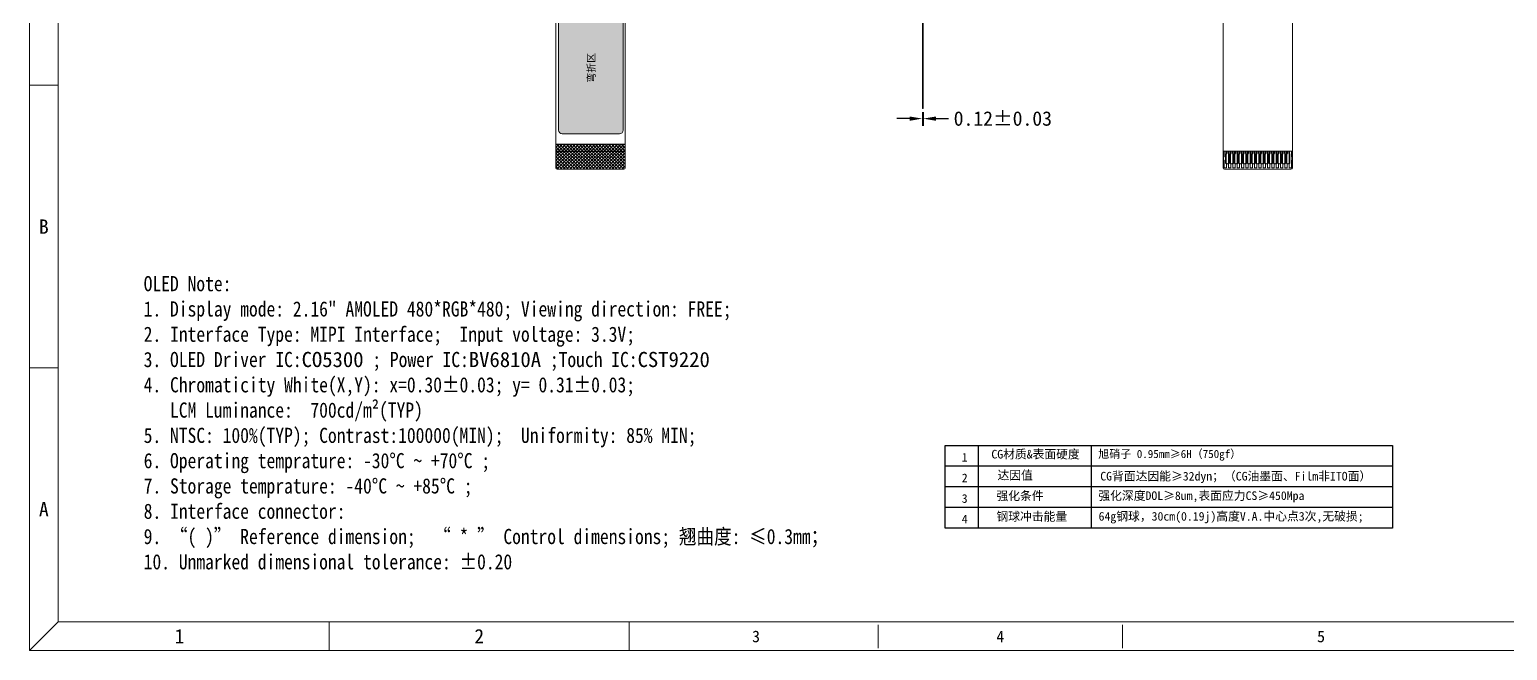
# Model space of a CAD drawing. Header units: millimetres. Extents: x 1773 to 2105, y 395 to 649.
# Drawn here: x 1773 to 1977.6, y 394.8 to 480.8 of the extents above; entities that cross this region are included whole.
import ezdxf
from ezdxf.enums import TextEntityAlignment as Align

# ---------------------------------------------------------------- set-up
doc = ezdxf.new("R2010")
doc.units = ezdxf.units.MM
for name, color, linetype in [('dim', 3, 'Continuous'), ('DIM（标注）', 3, 'Continuous'), ('DST', 253, 'Continuous'), ('TK', 7, 'Continuous')]:
    doc.layers.add(name, color=color, linetype=linetype)
doc.layers.add('FPC', color=40, linetype='Continuous', lineweight=20)
doc.styles.add('CCN-Z', font='', dxfattribs={"width": 0.85})
doc.styles.add('宋体', font='')
doc.styles.add('常规', font='')
doc.styles.get('CCN-Z').set_extended_font_data('NSimSun')
doc.styles.get('宋体').set_extended_font_data('SimSun')
doc.styles.get('常规').set_extended_font_data('SimSun')
doc.dimstyles.new('Z0.8', dxfattribs={"dimscale": 0.8, "dimtxt": 2.5, "dimasz": 2.2, "dimexe": 1.25, "dimexo": 0.625, "dimtad": 0, "dimdsep": 46, "dimtxsty": '宋体', "dimcen": 2.5, "dimadec": 0, "dimazin": 0, "dimtfac": 1, "dimtmove": 0, "dimatfit": 3, "dimfxl": 1, "dimlwd": 25, "dimlwe": 25, "dimarcsym": 0})

# ---------------------------------------------------------------- blocks, each defined once
blk = doc.blocks.new('*D11')
at = {"layer": 'Defpoints', "color": 0, "ltscale": 0.1}
for p in [(1896.61, 469.85), (1896.73, 469.85), (1896.73, 468.46)]:
    blk.add_point(p, dxfattribs=at)
at = {"layer": 'DST', "color": 3, "linetype": 'ByBlock', "lineweight": 25, "ltscale": 0.1}
for p, q in [((1896.61, 469.35), (1896.61, 467.46)), ((1896.73, 469.35), (1896.73, 467.46)), ((1894.85, 468.46), (1893.09, 468.46)), ((1896.61, 468.46), (1896.73, 468.46)), ((1898.49, 468.46), (1900.25, 468.46))]:
    blk.add_line(p, q, dxfattribs=at)
at = {"layer": 'DST', "color": 3, "ltscale": 0.1}
for points in [[(1894.85, 468.75), (1894.85, 468.16), (1896.61, 468.46)], [(1898.49, 468.75), (1898.49, 468.16), (1896.73, 468.46)]]:
    blk.add_solid(points, dxfattribs=at)
at = {"layer": 'DST', "color": 4, "ltscale": 0.1, "insert": (1907.75, 468.46), "char_height": 2, "attachment_point": 5, "style": '宋体'}
blk.add_mtext('0.12%%P0.03', dxfattribs=at)
blk = doc.blocks.new('er3333')
at = {"ltscale": 0.01}
h = blk.add_hatch(dxfattribs=at)
h.set_pattern_fill('ANSI37', color=0, scale=0.1, style=0)
h.set_pattern_definition([(135, (3107.88084, -193.00756), (0.2245064, 0.2245064), []), (45, (3107.88084, -193.00756), (0.2245064, -0.2245064), [])])
h.paths.add_polyline_path([(1647.95, 478.85), (1647.95, 482.15, -0.414214), (1648.15, 482.35), (1657.35, 482.35, -0.414214), (1657.55, 482.15), (1657.55, 478.85)])
h = blk.add_hatch(dxfattribs=at)
h.set_pattern_fill('ANSI37', color=0, scale=0.1, style=0)
h.set_pattern_definition([(225, (3107.88084, 1131.0681), (0.2245064, -0.2245064), []), (315, (3107.88084, 1131.0681), (0.2245064, 0.2245064), [])])
h.paths.add_polyline_path([(1647.95, 459.21), (1647.95, 455.91, 0.414214), (1648.15, 455.71), (1657.35, 455.71, 0.414214), (1657.55, 455.91), (1657.55, 459.21)])
at = {"layer": 'FPC', "linetype": 'Continuous'}
h = blk.add_hatch(dxfattribs=at)
h.set_pattern_fill('ANSI36', color=256, style=0)
h.set_pattern_definition([(45, (1097.13404, 398.60919), (0.06629126, 0.243067956), [0.3125, -0.0625, 0, -0.0625])])
h.paths.add_polyline_path([(1657.26, 476.42, 0.414214), (1656.76, 476.92), (1648.83, 476.92, 0.414214), (1648.33, 476.42), (1648.33, 461.12, 0.407363), (1648.82, 460.62), (1656.76, 460.62, 0.414214), (1657.26, 461.12)])
h.paths.add_polyline_path([(1652.09, 467.47), (1652.09, 472.02), (1653.89, 472.02), (1653.89, 467.47)], flags=24)
at = {"color": 0, "ltscale": 0.01}
for p, q in [((1647.95, 478.85), (1657.55, 478.85)), ((1647.95, 459.21), (1657.55, 459.21))]:
    blk.add_line(p, q, dxfattribs=at)
at = {"layer": 'dim', "color": 0, "ltscale": 0.01, "const_width": 0.2}
for points in [[(1657.55, 479.85), (1647.95, 479.85)], [(1657.55, 458.21), (1647.95, 458.21)]]:
    blk.add_lwpolyline(points, dxfattribs=at)
at = {"layer": 'FPC'}
for p, q in [((1647.95, 482.15), (1647.95, 477.41)), ((1657.35, 482.35), (1648.15, 482.35)), ((1657.55, 477.41), (1657.55, 482.15)), ((1647.95, 460.65), (1647.95, 455.91)), ((1657.55, 455.91), (1657.55, 460.65)), ((1648.15, 455.71), (1657.35, 455.71))]:
    blk.add_line(p, q, dxfattribs=at)
at = {"layer": 'FPC', "linetype": 'Continuous'}
for p, q in [((1647.95, 460.65), (1647.95, 477.41)), ((1656.76, 476.92), (1648.83, 476.92)), ((1651.46, 476.91), (1654.29, 476.91)), ((1657.55, 477.41), (1657.55, 460.65)), ((1648.33, 476.42), (1648.33, 461.12)), ((1657.26, 476.42), (1657.26, 461.06)), ((1647.95, 460.65), (1647.95, 467.7)), ((1656.76, 460.62), (1648.82, 460.62)), ((1657.55, 460.65), (1657.55, 460.65))]:
    blk.add_line(p, q, dxfattribs=at)
at = {"layer": 'FPC'}
for centre, start, end in [((1648.15, 482.15), 90, 180), ((1657.35, 482.15), 0, 90), ((1648.15, 455.91), 180, 270), ((1657.35, 455.91), 270, 360)]:
    blk.add_arc(centre, 0.2, start, end, dxfattribs=at)
at = {"layer": 'FPC', "linetype": 'Continuous'}
for centre, start, end in [((1648.83, 476.42), 90, 180), ((1656.76, 476.42), 0, 90), ((1648.83, 461.12), 180, 270), ((1656.76, 461.12), 270, 0)]:
    blk.add_arc(centre, 0.5, start, end, dxfattribs=at)
at = {"color": 0, "insert": (1652.34, 467.72), "char_height": 1, "width": 7.667, "attachment_point": 1, "rotation": 90}
blk.add_mtext('{\\fSimSun|b0|i0|c134|p2;\\C1;弯折区}', dxfattribs=at)

msp = doc.modelspace()

# ---------------------------------------------------------------- linework, layer by layer
at = {"lineweight": 0}
for p, q in [((1776.975, 473.071), (1773.023, 473.071)), ((1776.975, 433.944), (1773.023, 433.944)), ((1776.975, 398.77), (1773.023, 394.818)), ((1814.52, 398.77), (1814.52, 394.818)), ((1856.018, 398.77), (1856.018, 394.818)), ((1890.499, 398.359), (1890.499, 395.137)), ((1924.326, 398.359), (1924.326, 395.137))]:
    msp.add_line(p, q, dxfattribs=at)
for points in [[(1773.023, 629.576), (2105.004, 629.576), (2105.004, 394.818), (1773.023, 394.818)], [(1776.975, 625.624), (2101.052, 625.624), (2101.052, 398.77), (1776.975, 398.77)]]:
    msp.add_lwpolyline(points, close=True, dxfattribs=at)
at = {"layer": 'DIM（标注）', "color": 3, "linetype": 'ByBlock'}
for points in [[(1899.763, 411.76), (1899.763, 423.183), (1961.685, 423.183), (1961.685, 411.76)], [(1904.343, 423.183), (1904.343, 411.76)]]:
    msp.add_lwpolyline(points, dxfattribs=at)
at = {"layer": 'DIM（标注）', "color": 3, "linetype": 'ByBlock', "flags": 128}
for points in [[(1919.979, 423.183), (1919.979, 411.76)], [(1961.685, 420.327), (1899.763, 420.327)], [(1961.685, 417.472), (1899.763, 417.472)], [(1961.685, 414.616), (1899.763, 414.616)], [(1961.685, 411.76), (1899.763, 411.76)]]:
    msp.add_lwpolyline(points, dxfattribs=at)
at = {"layer": 'FPC'}
for p, q in [((1896.613, 512.563), (1896.613, 469.851)), ((1896.733, 512.563), (1896.733, 469.851)), ((1896.733, 469.851), (1896.613, 469.851)), ((1938.24, 461.64), (1938.24, 466.386)), ((1947.84, 466.386), (1947.84, 461.64)), ((1938.24, 463.94), (1947.84, 463.94)), ((1947.64, 461.44), (1938.44, 461.44))]:
    msp.add_line(p, q, dxfattribs=at)
at = {"layer": 'FPC', "linetype": 'Continuous'}
for p, q in [((1938.24, 483.143), (1938.24, 466.386)), ((1947.84, 483.143), (1947.84, 466.386))]:
    msp.add_line(p, q, dxfattribs=at)
at = {"layer": 'FPC'}
for points in [[(1938.39, 463.94), (1938.39, 463.19), (1938.306, 463.19), (1938.306, 462.69), (1938.38, 462.69), (1938.38, 461.64), (1938.7, 461.64), (1938.7, 462.19), (1938.59, 462.29), (1938.59, 463.54), (1938.64, 463.69), (1938.64, 463.94)], [(1938.94, 463.94), (1938.94, 463.69), (1939, 463.54), (1939, 462.29), (1938.89, 462.19), (1938.79, 462.19), (1938.68, 462.29), (1938.68, 463.54), (1938.74, 463.69), (1938.74, 463.94)], [(1939.24, 463.94), (1939.24, 463.69), (1939.19, 463.54), (1939.19, 462.29), (1939.3, 462.19), (1939.3, 461.64), (1938.98, 461.64), (1938.98, 462.19), (1939.09, 462.29), (1939.09, 463.54), (1939.04, 463.69), (1939.04, 463.94)], [(1939.54, 463.94), (1939.54, 463.69), (1939.6, 463.54), (1939.6, 462.29), (1939.49, 462.19), (1939.39, 462.19), (1939.28, 462.29), (1939.28, 463.54), (1939.34, 463.69), (1939.34, 463.94)], [(1939.84, 463.94), (1939.84, 463.69), (1939.79, 463.54), (1939.79, 462.29), (1939.9, 462.19), (1939.9, 461.64), (1939.58, 461.64), (1939.58, 462.19), (1939.69, 462.29), (1939.69, 463.54), (1939.64, 463.69), (1939.64, 463.94)], [(1940.14, 463.94), (1940.14, 463.69), (1940.2, 463.54), (1940.2, 462.29), (1940.09, 462.19), (1939.99, 462.19), (1939.88, 462.29), (1939.88, 463.54), (1939.94, 463.69), (1939.94, 463.94)], [(1940.44, 463.94), (1940.44, 463.69), (1940.39, 463.54), (1940.39, 462.29), (1940.5, 462.19), (1940.5, 461.64), (1940.18, 461.64), (1940.18, 462.19), (1940.29, 462.29), (1940.29, 463.54), (1940.24, 463.69), (1940.24, 463.94)], [(1940.8, 463.54), (1940.8, 462.29), (1940.69, 462.19), (1940.59, 462.19), (1940.48, 462.29), (1940.48, 463.54), (1940.54, 463.69), (1940.54, 463.94)], [(1940.8, 463.539), (1940.74, 463.69), (1940.74, 463.94)], [(1941.04, 463.94), (1941.04, 463.69), (1940.99, 463.54), (1940.99, 462.29), (1941.1, 462.19), (1941.1, 461.64), (1940.78, 461.64), (1940.78, 462.19), (1940.89, 462.29), (1940.89, 463.54), (1940.84, 463.69), (1940.84, 463.94)], [(1941.34, 463.94), (1941.34, 463.69), (1941.4, 463.54), (1941.4, 462.29), (1941.29, 462.19), (1941.19, 462.19), (1941.08, 462.29), (1941.08, 463.54), (1941.14, 463.69), (1941.14, 463.94)], [(1941.64, 463.94), (1941.64, 463.69), (1941.59, 463.54), (1941.59, 462.29), (1941.7, 462.19), (1941.7, 461.64), (1941.38, 461.64), (1941.38, 462.19), (1941.49, 462.29), (1941.49, 463.54), (1941.44, 463.69), (1941.44, 463.94)], [(1941.94, 463.94), (1941.94, 463.69), (1942, 463.54), (1942, 462.29), (1941.89, 462.19), (1941.79, 462.19), (1941.68, 462.29), (1941.68, 463.54), (1941.74, 463.69), (1941.74, 463.94)], [(1942.24, 463.94), (1942.24, 463.69), (1942.19, 463.54), (1942.19, 462.29), (1942.3, 462.19), (1942.3, 461.64), (1941.98, 461.64), (1941.98, 462.19), (1942.09, 462.29), (1942.09, 463.54), (1942.04, 463.69), (1942.04, 463.94)], [(1942.54, 463.94), (1942.54, 463.69), (1942.6, 463.54), (1942.6, 462.29), (1942.49, 462.19), (1942.39, 462.19), (1942.28, 462.29), (1942.28, 463.54), (1942.34, 463.69), (1942.34, 463.94)], [(1942.84, 463.94), (1942.84, 463.69), (1942.79, 463.54), (1942.79, 462.29), (1942.9, 462.19), (1942.9, 461.64), (1942.58, 461.64), (1942.58, 462.19), (1942.69, 462.29), (1942.69, 463.54), (1942.64, 463.69), (1942.64, 463.94)], [(1943.14, 463.94), (1943.14, 463.69), (1943.2, 463.54), (1943.2, 462.29), (1943.09, 462.19), (1942.99, 462.19), (1942.88, 462.29), (1942.88, 463.54), (1942.94, 463.69), (1942.94, 463.94)], [(1943.44, 463.94), (1943.44, 463.69), (1943.39, 463.54), (1943.39, 462.29), (1943.5, 462.19), (1943.5, 461.64), (1943.18, 461.64), (1943.18, 462.19), (1943.29, 462.29), (1943.29, 463.54), (1943.24, 463.69), (1943.24, 463.94)], [(1943.74, 463.94), (1943.74, 463.69), (1943.8, 463.54), (1943.8, 462.29), (1943.69, 462.19), (1943.59, 462.19), (1943.48, 462.29), (1943.48, 463.54), (1943.54, 463.69), (1943.54, 463.94)], [(1944.04, 463.94), (1944.04, 463.69), (1943.99, 463.54), (1943.99, 462.29), (1944.1, 462.19), (1944.1, 461.64), (1943.78, 461.64), (1943.78, 462.19), (1943.89, 462.29), (1943.89, 463.54), (1943.84, 463.69), (1943.84, 463.94)], [(1944.34, 463.94), (1944.34, 463.69), (1944.4, 463.54), (1944.4, 462.29), (1944.29, 462.19), (1944.19, 462.19), (1944.08, 462.29), (1944.08, 463.54), (1944.14, 463.69), (1944.14, 463.94)], [(1944.64, 463.94), (1944.64, 463.69), (1944.59, 463.54), (1944.59, 462.29), (1944.7, 462.19), (1944.7, 461.64), (1944.38, 461.64), (1944.38, 462.19), (1944.49, 462.29), (1944.49, 463.54), (1944.44, 463.69), (1944.44, 463.94)], [(1944.94, 463.94), (1944.94, 463.69), (1945, 463.54), (1945, 462.29), (1944.89, 462.19), (1944.79, 462.19), (1944.68, 462.29), (1944.68, 463.54), (1944.74, 463.69), (1944.74, 463.94)], [(1945.24, 463.94), (1945.24, 463.69), (1945.19, 463.54), (1945.19, 462.29), (1945.3, 462.19), (1945.3, 461.64), (1944.98, 461.64), (1944.98, 462.19), (1945.09, 462.29), (1945.09, 463.54), (1945.04, 463.69), (1945.04, 463.94)], [(1945.54, 463.94), (1945.54, 463.69), (1945.6, 463.54), (1945.6, 462.29), (1945.49, 462.19), (1945.39, 462.19), (1945.28, 462.29), (1945.28, 463.54), (1945.34, 463.69), (1945.34, 463.94)], [(1945.84, 463.94), (1945.84, 463.69), (1945.79, 463.54), (1945.79, 462.29), (1945.9, 462.19), (1945.9, 461.64), (1945.58, 461.64), (1945.58, 462.19), (1945.69, 462.29), (1945.69, 463.54), (1945.64, 463.69), (1945.64, 463.94)], [(1946.14, 463.94), (1946.14, 463.69), (1946.2, 463.54), (1946.2, 462.29), (1946.09, 462.19), (1945.99, 462.19), (1945.88, 462.29), (1945.88, 463.54), (1945.94, 463.69), (1945.94, 463.94)], [(1946.44, 463.94), (1946.44, 463.69), (1946.39, 463.54), (1946.39, 462.29), (1946.5, 462.19), (1946.5, 461.64), (1946.18, 461.64), (1946.18, 462.19), (1946.29, 462.29), (1946.29, 463.54), (1946.24, 463.69), (1946.24, 463.94)], [(1946.74, 463.94), (1946.74, 463.69), (1946.8, 463.54), (1946.8, 462.29), (1946.69, 462.19), (1946.59, 462.19), (1946.48, 462.29), (1946.48, 463.54), (1946.54, 463.69), (1946.54, 463.94)], [(1947.04, 463.94), (1947.04, 463.69), (1946.99, 463.54), (1946.99, 462.29), (1947.1, 462.19), (1947.1, 461.64), (1946.78, 461.64), (1946.78, 462.19), (1946.89, 462.29), (1946.89, 463.54), (1946.84, 463.69), (1946.84, 463.94)], [(1947.34, 463.94), (1947.34, 463.69), (1947.4, 463.54), (1947.4, 462.29), (1947.29, 462.19), (1947.19, 462.19), (1947.08, 462.29), (1947.08, 463.54), (1947.14, 463.69), (1947.14, 463.94)], [(1947.69, 463.94), (1947.69, 463.19), (1947.773, 463.19), (1947.773, 462.69), (1947.7, 462.69), (1947.7, 461.64), (1947.38, 461.64), (1947.38, 462.19), (1947.49, 462.29), (1947.49, 463.54), (1947.44, 463.69), (1947.44, 463.94)], [(1940.19, 461.64), (1940.5, 461.64)], [(1940.79, 461.64), (1941.09, 461.64)], [(1941.39, 461.64), (1941.69, 461.64)], [(1941.99, 461.64), (1942.29, 461.64)], [(1942.59, 461.64), (1942.89, 461.64)], [(1943.19, 461.64), (1943.49, 461.64)], [(1943.79, 461.64), (1944.1, 461.64)], [(1944.39, 461.64), (1944.69, 461.64)], [(1944.99, 461.64), (1945.29, 461.64)], [(1945.59, 461.64), (1945.89, 461.64)], [(1946.18, 461.64), (1946.49, 461.64)], [(1946.79, 461.64), (1947.1, 461.64)]]:
    msp.add_lwpolyline(points, dxfattribs=at)
for centre, start, end in [((1938.44, 461.64), 180, 270), ((1947.64, 461.64), 270, 0)]:
    msp.add_arc(centre, 0.2, start, end, dxfattribs=at)

# ---------------------------------------------------------------- block references
msp.add_blockref('er3333', (197.936, 5.734), dxfattribs=at)

# ---------------------------------------------------------------- texts
at = {"lineweight": 0}
for tag, text, height, p in [('B', 'B', 1.976, (1774.999, 453.508)), ('A', 'A', 1.976, (1774.999, 414.381)), ('1', '1', 1.976, (1793.771, 396.794)), ('2', '2', 1.976, (1835.269, 396.794)), ('3', '3', 1.611, (1873.586, 396.748)), ('4', '4', 1.611, (1907.412, 396.748)), ('5', '5', 1.611, (1951.803, 396.748))]:
    msp.add_attdef(tag, text=text, height=height, dxfattribs=at).set_placement(p, align=Align.MIDDLE)
at = {"layer": 'DIM（标注）', "color": 3, "linetype": 'ByBlock', "ltscale": 0.05, "attachment_point": 1}
for s, insert, char_height, width, style in [('1', (1902.063, 422.166), 1.197, 5.09882, '常规'), ('{\\C4;CG材质&表面硬度}', (1906.165, 422.593), 1.19657, 13.93043, '常规'), ('{\\C1;旭硝子\\C4; 0.95mm}≥6H{\\C4;（750gf）}', (1920.966, 422.584), 1.1173, 39.70818, '宋体'), ('达因值', (1907.006, 419.678), 1.1966, 11.24841, '常规'), ('CG背面达因能≥32dyn；（CG油墨面、Film非ITO面）', (1921.244, 419.546), 1.19657, 44.87739, '常规'), ('2', (1902.063, 419.31), 1.197, 5.09882, '常规'), ('3', (1902.063, 416.454), 1.197, 5.09882, '常规'), ('{\\C4;强化条件}', (1906.872, 416.822), 1.1966, 11.24841, '常规'), ('强化深度DOL≥8um,表面应力CS≥450Mpa', (1920.974, 416.848), 1.19657, 74.82633, '常规'), ('4', (1902.063, 413.598), 1.197, 5.09882, '常规'), ('{\\C4;钢球冲击能量}', (1906.872, 413.966), 1.19657, 11.24841, '常规'), ('{\\C4;64g钢球，30cm(0.19j)高度V.A.中心点3次,无破损;}', (1921.012, 413.99), 1.19657, 48.2969, '常规')]:
    msp.add_mtext(s, dxfattribs=dict(at, insert=insert, char_height=char_height, width=width, style=style))
at = {"layer": 'TK', "color": 7, "lineweight": -3, "insert": (1788.822, 446.66), "char_height": 2.100384, "width": 127.72851, "attachment_point": 1, "style": 'CCN-Z'}
msp.add_mtext('{\\C2;OLED Note:\\fNSimSun|b0|i0|c128|p49;\\P\\fNSimSun|b0|i0|c134|p49;1. Display\\fNSimSun|b0|i0|c128|p49; \\fNSimSun|b0|i0|c134|p49;mode:} 2.16" AMOLED 480*RGB*480{\\C2;; Viewing\\fNSimSun|b0|i0|c128|p49; \\fNSimSun|b0|i0|c134|p49;direction:} FREE{\\C2;;\\P2. Interface\\fNSimSun|b0|i0|c128|p49; \\fNSimSun|b0|i0|c134|p49;Type:} MIPI Interface{\\C2;;  Input\\fNSimSun|b0|i0|c128|p49; \\fNSimSun|b0|i0|c134|p49;voltage:} 3.3V{\\C2;;\\P3. OLED Driver\\fNSimSun|b0|i0|c128|p49; \\fNSimSun|b0|i0|c134|p49;IC:\\fSimSun|b0|i0|c134|p2;\\W1;\\C1;CO5300} {\\C2;; Power IC:\\fSimSun|b0|i0|c134|p2;\\W1;\\C4;BV6810A\\fNSimSun|b0|i0|c134|p49;\\W0.85;\\C2; ;Touch IC:\\fSimSun|b0|i0|c134|p2;\\W1;\\C1;CST9220\\fNSimSun|b0|i0|c134|p49;\\W0.85;\\C2;\\P4. Chromaticity White(X,Y): }x=0.30±0.03; y= 0.31±0.03{\\C2;;\\P   LCM Luminance:\\C6;  700}cd/m²(TYP){\\C2;\\P5. NTSC: }100%(TYP){\\C2;; Contrast:}100000(MIN){\\C2;;  Uniformity: }85% MIN{\\C2;;\\P6. Operating\\fNSimSun|b0|i0|c128|p49; \\fNSimSun|b0|i0|c134|p49;temprature:} -30°C ~ +70°C ;{\\C2;\\P7. Storage\\fNSimSun|b0|i0|c128|p49; \\fNSimSun|b0|i0|c134|p49;temprature:} -40°C ~ +85°C {\\C2;;\\P8. Interface\\fNSimSun|b0|i0|c128|p49; \\fNSimSun|b0|i0|c134|p49;connector:} {\\Ftxt|c0;\\W1;\\C256;\\P\\fNSimSun|b0|i0|c134|p49;\\W0.85;\\C2;9. “(\\fNSimSun|b0|i0|c128|p49; \\fNSimSun|b0|i0|c134|p49;)”\\fNSimSun|b0|i0|c128|p49; \\fNSimSun|b0|i0|c134|p49;Reference\\fNSimSun|b0|i0|c128|p49; \\fNSimSun|b0|i0|c134|p49;dimension;  “\\fNSimSun|b0|i0|c128|p49; \\fNSimSun|b0|i0|c134|p49;* ” Control dimensions; 翘曲度: ≤0.3mm；\\P10. Unmarked dimensional tolerance: \\fNSimSun|b0|i0|c128|p49;%%P\\fNSimSun|b0|i0|c134|p49;0.20}', dxfattribs=at)

# ---------------------------------------------------------------- dimensions: what is measured, and where the dimension line sits
at = {"layer": 'DST', "ltscale": 0.1}
dim = msp.add_linear_dim(base=(1896.733, 468.458), p1=(1896.613, 469.851), p2=(1896.733, 469.851), text='<>%%P0.03', dimstyle='Z0.8', override={"dimfxl": 0.25, "dimarcsym": 1}, dxfattribs=at)
dim.commit()
dim.dimension.update_dxf_attribs({"geometry": '*D11', "text_midpoint": (1907.748, 468.458)})

doc.saveas('drawing.dxf')
